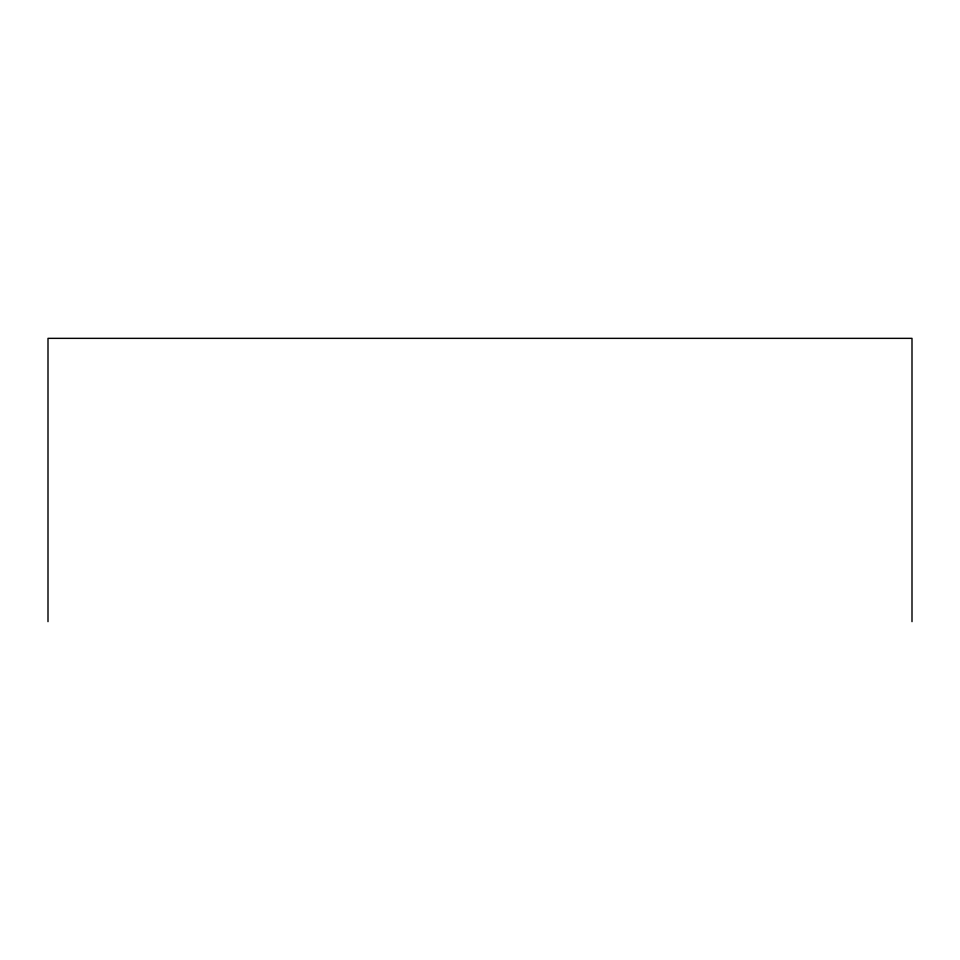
<?xml version="1.0" encoding="UTF-8"?>
<svg xmlns="http://www.w3.org/2000/svg" width="960" height="960" viewBox="0 0 960 960"><rect width="100%" height="100%" fill="white"/><g stroke="black" fill="none" stroke-linecap="round" stroke-linejoin="round"><path stroke-width="1.44" d="M912 621.648L912 338.352L48 338.352L48 621.648"/></g></svg>
